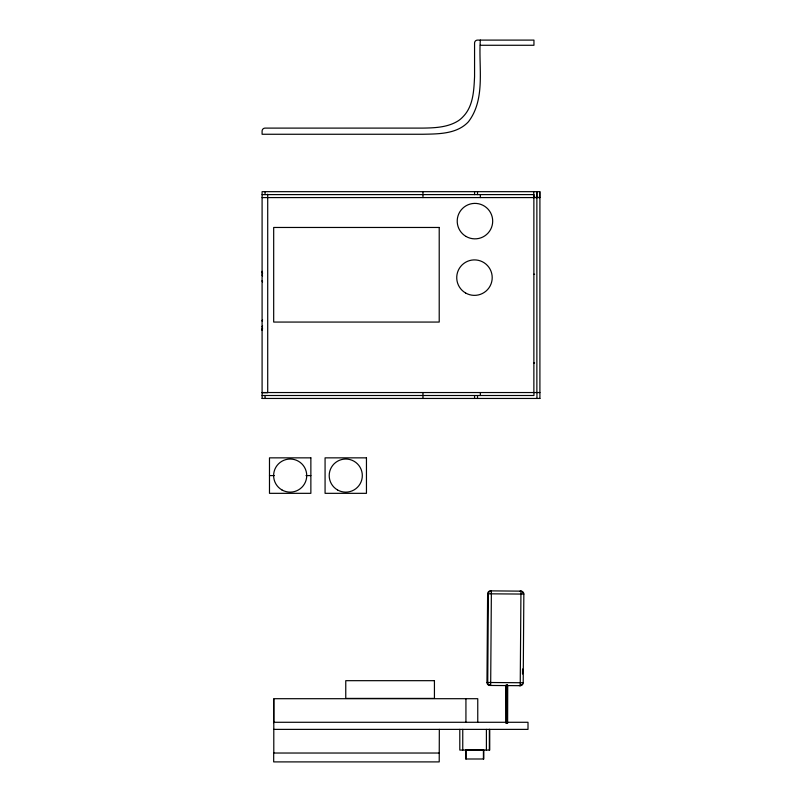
<?xml version="1.0" encoding="UTF-8"?>
<svg xmlns="http://www.w3.org/2000/svg" width="802" height="802" viewBox="0 0 802 802"><rect width="100%" height="100%" fill="white"/><g stroke="black" fill="none" stroke-linecap="round" stroke-linejoin="round"><path stroke-width="1.2" d="M520.929 593.781L520.919 591.144L490.593 590.873A2.957 2.957 0 0 0 487.616 593.811L486.964 682.482A2.957 2.957 0 0 0 489.902 685.459L520.227 685.68A2.957 2.957 0 0 0 523.205 682.753L523.846 594.071A2.957 2.957 0 0 0 520.919 591.094L520.919 591.144M520.929 594.051L520.227 685.67M522.503 674.001L522.543 669.008M490.573 591.535L490.593 590.884M520.137 591.415L520.147 591.104A2.957 2.957 0 0 1 522.884 592.979M480.338 45.273L533.952 45.273L533.952 40.1L477.521 40.1A2.957 2.957 0 0 0 474.563 43.057L474.563 76.711C473.862 90.646 473.33 106.405 462.824 116.952A26.757 26.757 0 0 1 458.153 120.881C447.737 127.418 434.905 127.919 422.965 128.099L265.051 128.109A2.957 2.957 0 0 0 262.094 131.067L262.094 134.265L422.965 134.255C438.584 133.924 456.929 134.155 468.428 121.774C486.022 98.706 478.303 66.646 480.338 40.1M262.094 194.605L533.952 194.605L533.952 197.583M539.816 197.412L533.871 197.412L533.871 392.429M262.094 197.583L539.896 197.583M533.871 274.274L534.623 274.274M533.871 362.945L534.623 362.945M262.094 392.539L539.896 392.539M262.094 392.679L267.708 392.679L267.708 194.164M262.094 395.506L533.952 395.506L533.952 392.539M262.104 398.454L539.896 398.454M269.482 475.586L274.354 475.586M306.003 475.586L310.865 475.586M273.793 722.281L528.007 722.281L528.007 729.379L273.793 729.379M439.326 753.028L273.683 753.028L273.683 761.9L439.215 761.9L439.326 729.379M487.616 593.811L523.846 594.071M486.964 682.482L523.205 682.753M489.902 685.409L489.882 684.597M519.445 685.349L519.455 685.67A2.957 2.957 0 0 0 521.761 684.607M539.906 398.454L539.906 191.668L262.094 191.668L262.094 398.454M539.716 191.668L539.716 197.583M536.949 191.668L536.949 197.583M536.949 392.539L536.949 398.454M536.869 197.412L536.869 392.429M536.759 191.668L536.759 197.583M533.761 191.668L533.761 197.583M507.616 685.108L507.616 723.284M507.506 685.108L507.405 723.284M507.295 685.108L507.295 723.284M506.433 685.108L506.433 723.284M506.222 685.108L506.323 723.284M506.112 685.108L506.112 723.284M489.731 729.379L489.731 750.071L459.807 750.071L459.797 729.379M489.36 729.379L489.36 750.071M486.403 729.379L486.403 750.071M483.426 750.121L483.426 758.993M480.338 194.605L480.338 197.583M480.338 392.539L480.338 395.506M477.761 722.351L477.761 698.702L273.793 698.702L273.793 753.028M477.521 191.668L477.521 194.605M477.521 395.506L477.521 398.454M474.563 191.668L474.563 194.605M474.563 395.506L474.563 398.454M466.062 750.121L466.062 758.993M465.932 698.702L465.932 722.351M462.754 729.379L462.754 750.071M422.965 191.668L422.965 197.583M422.965 392.539L422.965 398.454M273.733 699.194L273.733 722.702M265.051 191.668L265.051 194.605M265.051 395.506L265.051 398.454M262.575 272.931A2.957 2.957 0 0 1 262.094 271.317M262.094 330.434A2.957 2.957 0 0 1 262.575 328.82M262.094 321.051A2.957 2.095 0 0 1 262.575 319.908M262.094 329.221A2.957 2.095 0 0 1 262.575 328.078M262.575 273.672A2.957 2.095 0 0 1 262.094 272.53M262.575 281.853A2.957 2.095 0 0 1 262.094 280.71M262.094 326.965A2.957 2.095 0 0 1 262.575 325.823M262.575 275.938A2.957 2.095 0 0 1 262.094 274.795M491.375 592.217L490.674 685.419A2.957 2.957 0 0 1 487.736 682.492L488.378 593.811A2.957 2.957 0 0 1 491.355 590.884L491.375 592.217M439.215 227.467L273.683 227.467L273.683 322.063L439.215 322.063L439.215 227.467M310.865 457.852L269.482 457.852L269.482 493.33L310.865 493.33L310.865 457.852M366.454 457.852L325.071 457.852L325.071 493.33L366.454 493.33L366.454 457.852M434.433 680.677L345.762 680.677L345.762 698.412L434.433 698.412L434.433 680.677M483.796 750.121L465.691 750.121L465.691 758.993L483.796 758.993L483.796 750.121M337.482 489.922A16.551 16.551 0 0 0 362.314 475.586A16.551 16.551 0 0 0 337.482 461.25A16.551 16.551 0 0 0 337.482 489.922M281.903 489.922A16.551 16.551 0 0 0 306.725 475.586A16.551 16.551 0 0 0 281.903 461.25A16.551 16.551 0 0 0 281.903 489.922M465.601 292.991A17.734 17.734 0 0 0 492.207 277.632A17.734 17.734 0 0 0 465.601 262.274A17.734 17.734 0 0 0 465.601 292.991M466.082 236.48A17.734 17.734 0 0 0 492.689 221.121A17.734 17.734 0 0 0 466.082 205.763A17.734 17.734 0 0 0 466.082 236.48"/></g></svg>
